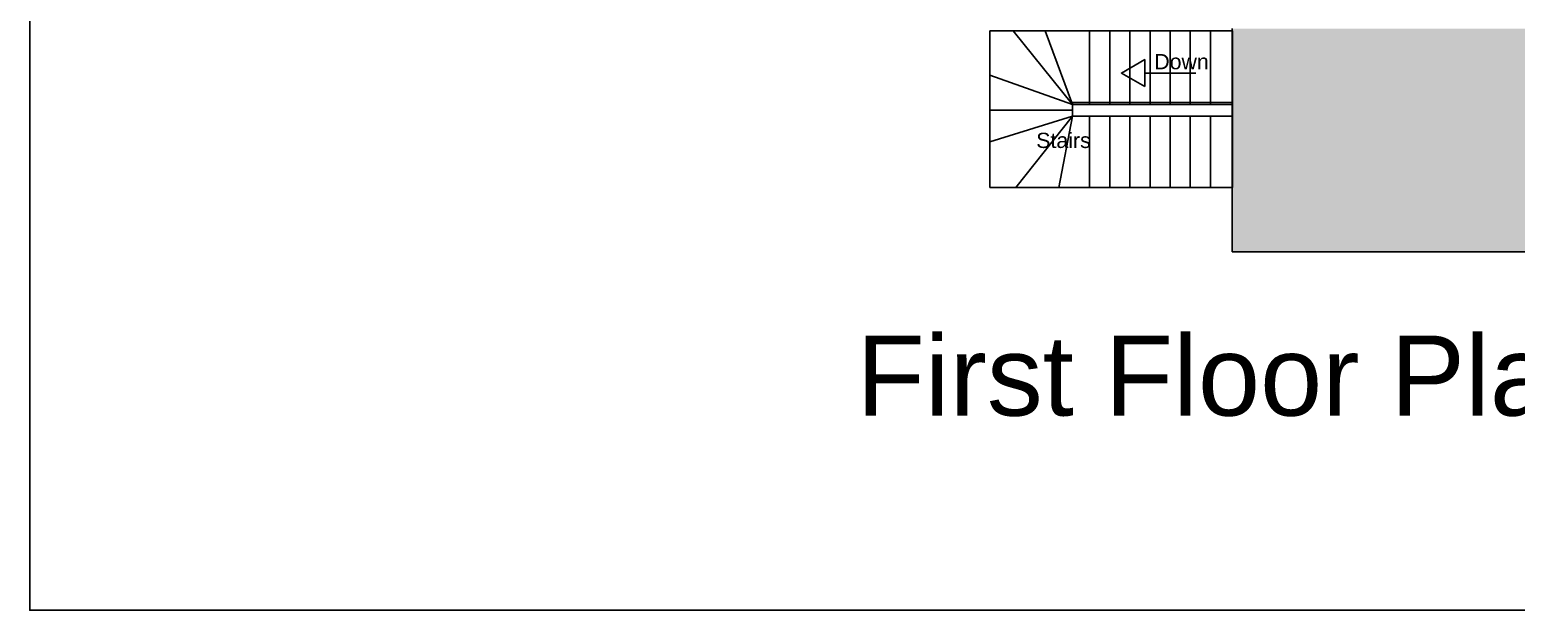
# Model space of a CAD drawing. Header units: inches. Extents: x 36.2 to 74.1, y 18.2 to 51.9.
# Drawn here: x 36.19 to 50.97, y 18.23 to 24 of the extents above; entities that cross this region are included whole.
import ezdxf

# ---------------------------------------------------------------- set-up
doc = ezdxf.new("R2010")
doc.units = ezdxf.units.IN
doc.header["$MEASUREMENT"] = 0
doc.styles.get("Standard").update_dxf_attribs({"font": 'arial.ttf'})

msp = doc.modelspace()

# ---------------------------------------------------------------- hatches: boundary and pattern name
at = {"true_color": 0xafd9aa}
h = msp.add_hatch(color=9, dxfattribs=at)
h.dxf.hatch_style = 1
h.paths.add_polyline_path([(56.74235, 29.29216), (54.14235, 29.29216), (54.14235, 24.01027), (53.94235, 24.01027), (48.14235, 24.01027), (48.14235, 21.79216), (56.74235, 21.79216)])
h.paths.add_polyline_path([(54.63851, 27.99525), (55.49762, 27.99525), (55.49762, 28.36617), (54.63851, 28.36617)], flags=24)

# ---------------------------------------------------------------- linework, layer by layer
for p, q in [((46.55514, 23.25762), (45.96641, 23.98775)), ((46.55514, 23.25762), (46.28609, 23.98775)), ((46.72662, 23.25762), (46.72662, 23.98775)), ((46.92662, 23.25762), (46.92662, 23.98775)), ((47.12662, 23.25762), (47.12662, 23.98775)), ((47.32662, 23.25762), (47.32662, 23.98775)), ((47.52662, 23.25762), (47.52662, 23.98775)), ((47.72662, 23.25762), (47.72662, 23.98775)), ((47.92662, 23.25762), (47.92662, 23.98775)), ((46.55514, 23.25762), (45.73533, 23.54614)), ((47.78174, 23.56826), (47.2741, 23.56826)), ((46.55514, 23.19918), (45.73533, 23.19918)), ((46.55514, 23.14074), (45.73533, 22.88572)), ((46.55514, 23.14074), (45.99211, 22.43237)), ((46.55514, 23.14074), (46.4216, 22.43237)), ((46.72662, 23.14074), (46.72662, 22.43237)), ((46.92662, 23.14074), (46.92662, 22.43237)), ((47.12662, 23.14074), (47.12662, 22.43237)), ((47.32662, 23.14074), (47.32662, 22.43237)), ((47.52662, 23.14074), (47.52662, 22.43237)), ((47.72662, 23.14074), (47.72662, 22.43237)), ((47.92662, 23.14074), (47.92662, 22.43237))]:
    msp.add_line(p, q)
at = {"color": 2}
for p, q in [((48.14235, 21.79216), (48.14235, 24.01027)), ((56.74235, 21.79216), (48.14235, 21.79216))]:
    msp.add_line(p, q, dxfattribs=at)
for points in [[(36.19055, 51.90118), (74.1155, 51.90118), (74.1155, 18.22985), (36.19055, 18.22985)], [(48.14589, 23.98775), (45.73533, 23.98775), (45.73533, 22.43237), (48.14589, 22.43237)], [(47.2741, 23.4342), (47.2741, 23.70232), (47.04191, 23.56826)], [(48.14589, 23.2762), (46.55514, 23.2762), (46.55514, 23.14074), (48.14589, 23.14074)], [(48.14589, 23.25762), (46.55514, 23.25762), (46.55514, 23.14074), (48.14589, 23.14074)]]:
    msp.add_lwpolyline(points, close=True)

# ---------------------------------------------------------------- texts
for s, height, p in [('Down', 0.151726, (47.36882, 23.60617)), ('Stairs', 0.151726, (46.19568, 22.82378)), ('First Floor Plan', 0.7953171, (44.40955, 20.16409))]:
    msp.add_text(s, height=height).set_placement(p)

doc.saveas('drawing.dxf')
